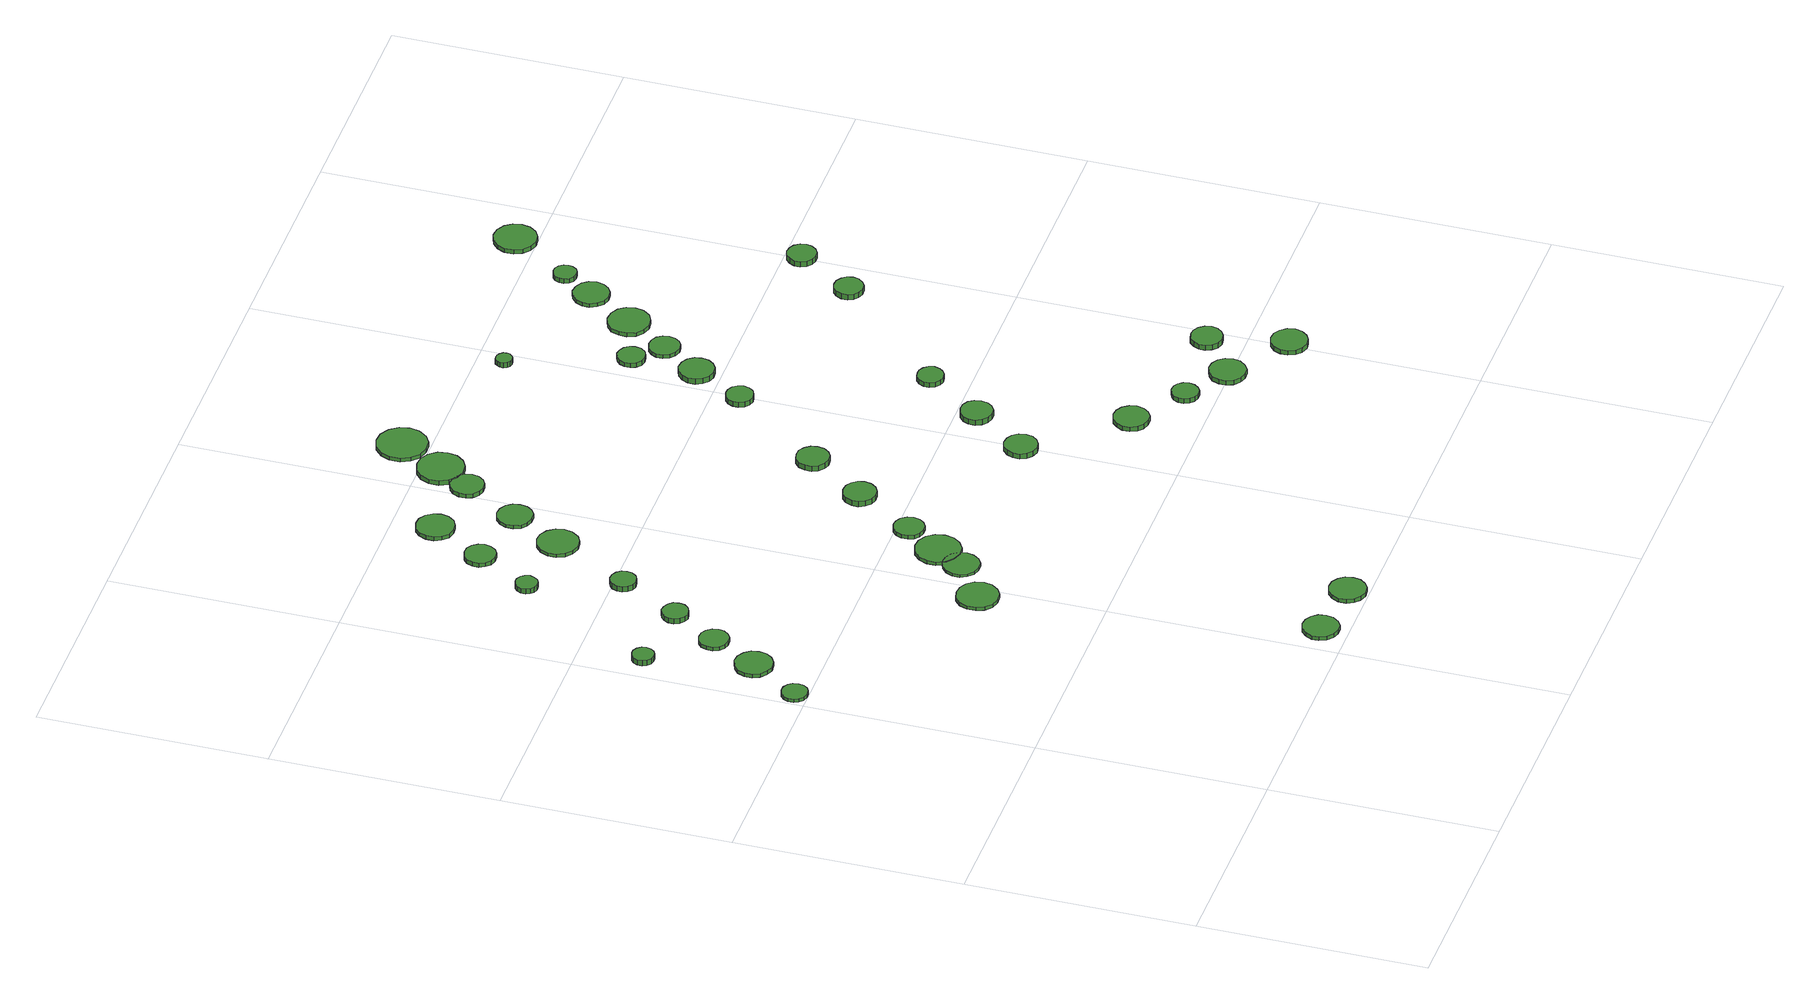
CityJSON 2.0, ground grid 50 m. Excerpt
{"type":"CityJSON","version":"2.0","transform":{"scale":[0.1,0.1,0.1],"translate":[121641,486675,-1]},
"CityObjects":{
"tree1":{"type":"SolitaryVegetationObject","attributes":{"function":"something"},"geometry":[{"type":"MultiSurface","lod":"1","boundaries":[[[0,1,2,3,4,5,6,7,8,9,10,11,12,13,14]],[[15,16,17,18,19,20,21,22,23,24,25,26,27,28,29]],[[0,29,28,1]],[[1,28,27,2]],[[2,27,26,3]],[[3,26,25,4]],[[4,25,24,5]],[[5,24,23,6]],[[6,23,22,7]],[[7,22,21,8]],[[8,21,20,9]],[[9,20,19,10]],[[10,19,18,11]],[[11,18,17,12]],[[12,17,16,13]],[[13,16,15,14]],[[14,15,29,0]]]}]},
"tree2":{"type":"SolitaryVegetationObject","attributes":{"function":"something"},"geometry":[{"type":"MultiSurface","lod":"1","boundaries":[[[30,31,32,33,34,35,36,37,38,39,40,41,42,43,44]],[[45,46,47,48,49,50,51,52,53,54,55,56,57,58,59]],[[30,59,58,31]],[[31,58,57,32]],[[32,57,56,33]],[[33,56,55,34]],[[34,55,54,35]],[[35,54,53,36]],[[36,53,52,37]],[[37,52,51,38]],[[38,51,50,39]],[[39,50,49,40]],[[40,49,48,41]],[[41,48,47,42]],[[42,47,46,43]],[[43,46,45,44]],[[44,45,59,30]]]}]},
"tree3":{"type":"SolitaryVegetationObject","attributes":{"function":"something"},"geometry":[{"type":"MultiSurface","lod":"1","boundaries":[[[60,61,62,63,64,65,66,67,68,69,70,71,72,73,74]],[[75,76,77,78,79,80,81,82,83,84,85,86,87,88,89]],[[60,89,88,61]],[[61,88,87,62]],[[62,87,86,63]],[[63,86,85,64]],[[64,85,84,65]],[[65,84,83,66]],[[66,83,82,67]],[[67,82,81,68]],[[68,81,80,69]],[[69,80,79,70]],[[70,79,78,71]],[[71,78,77,72]],[[72,77,76,73]],[[73,76,75,74]],[[74,75,89,60]]]}]},
"tree4":{"type":"SolitaryVegetationObject","attributes":{"function":"something"},"geometry":[{"type":"MultiSurface","lod":"1","boundaries":[[[90,91,92,93,94,95,96,97,98,99,100,101,102,103,104]],[[105,106,107,108,109,110,111,112,113,114,115,116,117,118,119]],[[90,119,118,91]],[[91,118,117,92]],[[92,117,116,93]],[[93,116,115,94]],[[94,115,114,95]],[[95,114,113,96]],[[96,113,112,97]],[[97,112,111,98]],[[98,111,110,99]],[[99,110,109,100]],[[100,109,108,101]],[[101,108,107,102]],[[102,107,106,103]],[[103,106,105,104]],[[104,105,119,90]]]}]},
"tree5":{"type":"SolitaryVegetationObject","attributes":{"function":"something"},"geometry":[{"type":"MultiSurface","lod":"1","boundaries":[[[120,121,122,123,124,125,126,127,128,129,130,131,132,133,134]],[[135,136,137,138,139,140,141,142,143,144,145,146,147,148,149]],[[120,149,148,121]],[[121,148,147,122]],[[122,147,146,123]],[[123,146,145,124]],[[124,145,144,125]],[[125,144,143,126]],[[126,143,142,127]],[[127,142,141,128]],[[128,141,140,129]],[[129,140,139,130]],[[130,139,138,131]],[[131,138,137,132]],[[132,137,136,133]],[[133,136,135,134]],[[134,135,149,120]]]}]},
"tree6":{"type":"SolitaryVegetationObject","attributes":{"function":"something"},"geometry":[{"type":"MultiSurface","lod":"1","boundaries":[[[150,151,152,153,154,155,156,157,158,159,160,161,162,163,164]],[[165,166,167,168,169,170,171,172,173,174,175,176,177,178,179]],[[150,179,178,151]],[[151,178,177,152]],[[152,177,176,153]],[[153,176,175,154]],[[154,175,174,155]],[[155,174,173,156]],[[156,173,172,157]],[[157,172,171,158]],[[158,171,170,159]],[[159,170,169,160]],[[160,169,168,161]],[[161,168,167,162]],[[162,167,166,163]],[[163,166,165,164]],[[164,165,179,150]]]}]},
"tree7":{"type":"SolitaryVegetationObject","attributes":{"function":"something"},"geometry":[{"type":"MultiSurface","lod":"1","boundaries":[[[180,181,182,183,184,185,186,187,188,189,190,191,192,193,194]],[[195,196,197,198,199,200,201,202,203,204,205,206,207,208,209]],[[180,209,208,181]],[[181,208,207,182]],[[182,207,206,183]],[[183,206,205,184]],[[184,205,204,185]],[[185,204,203,186]],[[186,203,202,187]],[[187,202,201,188]],[[188,201,200,189]],[[189,200,199,190]],[[190,199,198,191]],[[191,198,197,192]],[[192,197,196,193]],[[193,196,195,194]],[[194,195,209,180]]]}]},
"tree8":{"type":"SolitaryVegetationObject","attributes":{"function":"something"},"geometry":[{"type":"MultiSurface","lod":"1","boundaries":[[[210,211,212,213,214,215,216,217,218,219,220,221,222,223,224]],[[225,226,227,228,229,230,231,232,233,234,235,236,237,238,239]],[[210,239,238,211]],[[211,238,237,212]],[[212,237,236,213]],[[213,236,235,214]],[[214,235,234,215]],[[215,234,233,216]],[[216,233,232,217]],[[217,232,231,218]],[[218,231,230,219]],[[219,230,229,220]],[[220,229,228,221]],[[221,228,227,222]],[[222,227,226,223]],[[223,226,225,224]],[[224,225,239,210]]]}]},
"tree9":{"type":"SolitaryVegetationObject","attributes":{"function":"something"},"geometry":[{"type":"MultiSurface","lod":"1","boundaries":[[[240,241,242,243,244,245,246,247,248,249,250,251,252,253,254]],[[255,256,257,258,259,260,261,262,263,264,265,266,267,268,269]],[[240,269,268,241]],[[241,268,267,242]],[[242,267,266,243]],[[243,266,265,244]],[[244,265,264,245]],[[245,264,263,246]],[[246,263,262,247]],[[247,262,261,248]],[[248,261,260,249]],[[249,260,259,250]],[[250,259,258,251]],[[251,258,257,252]],[[252,257,256,253]],[[253,256,255,254]],[[254,255,269,240]]]}]},
"tree10":{"type":"SolitaryVegetationObject","attributes":{"function":"something"},"geometry":[{"type":"MultiSurface","lod":"1","boundaries":[[[270,271,272,273,274,275,276,277,278,279,280,281,282,283,284]],[[285,286,287,288,289,290,291,292,293,294,295,296,297,298,299]],[[270,299,298,271]],[[271,298,297,272]],[[272,297,296,273]],[[273,296,295,274]],[[274,295,294,275]],[[275,294,293,276]],[[276,293,292,277]],[[277,292,291,278]],[[278,291,290,279]],[[279,290,289,280]],[[280,289,288,281]],[[281,288,287,282]],[[282,287,286,283]],[[283,286,285,284]],[[284,285,299,270]]]}]},
"tree11":{"type":"SolitaryVegetationObject","attributes":{"function":"something"},"geometry":[{"type":"MultiSurface","lod":"1","boundaries":[[[300,301,302,303,304,305,306,307,308,309,310,311,312,313,314]],[[315,316,317,318,319,320,321,322,323,324,325,326,327,328,329]],[[300,329,328,301]],[[301,328,327,302]],[[302,327,326,303]],[[303,326,325,304]],[[304,325,324,305]],[[305,324,323,306]],[[306,323,322,307]],[[307,322,321,308]],[[308,321,320,309]],[[309,320,319,310]],[[310,319,318,311]],[[311,318,317,312]],[[312,317,316,313]],[[313,316,315,314]],[[314,315,329,300]]]}]},
"tree12":{"type":"SolitaryVegetationObject","attributes":{"function":"something"},"geometry":[{"type":"MultiSurface","lod":"1","boundaries":[[[330,331,332,333,334,335,336,337,338,339,340,341,342,343,344]],[[345,346,347,348,349,350,351,352,353,354,355,356,357,358,359]],[[330,359,358,331]],[[331,358,357,332]],[[332,357,356,333]],[[333,356,355,334]],[[334,355,354,335]],[[335,354,353,336]],[[336,353,352,337]],[[337,352,351,338]],[[338,351,350,339]],[[339,350,349,340]],[[340,349,348,341]],[[341,348,347,342]],[[342,347,346,343]],[[343,346,345,344]],[[344,345,359,330]]]}]},
"tree13":{"type":"SolitaryVegetationObject","attributes":{"function":"something"},"geometry":[{"type":"MultiSurface","lod":"1","boundaries":[[[360,361,362,363,364,365,366,367,368,369,370,371,372,373,374]],[[375,376,377,378,379,380,381,382,383,384,385,386,387,388,389]],[[360,389,388,361]],[[361,388,387,362]],[[362,387,386,363]],[[363,386,385,364]],[[364,385,384,365]],[[365,384,383,366]],[[366,383,382,367]],[[367,382,381,368]],[[368,381,380,369]],[[369,380,379,370]],[[370,379,378,371]],[[371,378,377,372]],[[372,377,376,373]],[[373,376,375,374]],[[374,375,389,360]]]}]},
"tree14":{"type":"SolitaryVegetationObject","attributes":{"function":"something"},"geometry":[{"type":"MultiSurface","lod":"1","boundaries":[[[390,391,392,393,394,395,396,397,398,399,400,401,402,403,404]],[[405,406,407,408,409,410,411,412,413,414,415,416,417,418,419]],[[390,419,418,391]],[[391,418,417,392]],[[392,417,416,393]],[[393,416,415,394]],[[394,415,414,395]],[[395,414,413,396]],[[396,413,412,397]],[[397,412,411,398]],[[398,411,410,399]],[[399,410,409,400]],[[400,409,408,401]],[[401,408,407,402]],[[402,407,406,403]],[[403,406,405,404]],[[404,405,419,390]]]}]},
"tree15":{"type":"SolitaryVegetationObject","attributes":{"function":"something"},"geometry":[{"type":"MultiSurface","lod":"1","boundaries":[[[420,421,422,423,424,425,426,427,428,429,430,431,432,433,434]],[[435,436,437,438,439,440,441,442,443,444,445,446,447,448,449]],[[420,449,448,421]],[[421,448,447,422]],[[422,447,446,423]],[[423,446,445,424]],[[424,445,444,425]],[[425,444,443,426]],[[426,443,442,427]],[[427,442,441,428]],[[428,441,440,429]],[[429,440,439,430]],[[430,439,438,431]],[[431,438,437,432]],[[432,437,436,433]],[[433,436,435,434]],[[434,435,449,420]]]}]},
"tree16":{"type":"SolitaryVegetationObject","attributes":{"function":"something"},"geometry":[{"type":"MultiSurface","lod":"1","boundaries":[[[450,451,452,453,454,455,456,457,458,459,460,461,462,463,464]],[[465,466,467,468,469,470,471,472,473,474,475,476,477,478,479]],[[450,479,478,451]],[[451,478,477,452]],[[452,477,476,453]],[[453,476,475,454]],[[454,475,474,455]],[[455,474,473,456]],[[456,473,472,457]],[[457,472,471,458]],[[458,471,470,459]],[[459,470,469,460]],[[460,469,468,461]],[[461,468,467,462]],[[462,467,466,463]],[[463,466,465,464]],[[464,465,479,450]]]}]},
"tree17":{"type":"SolitaryVegetationObject","attributes":{"function":"something"},"geometry":[{"type":"MultiSurface","lod":"1","boundaries":[[[480,481,482,483,484,485,486,487,488,489,490,491,492,493,494]],[[495,496,497,498,499,500,501,502,503,504,505,506,507,508,509]],[[480,509,508,481]],[[481,508,507,482]],[[482,507,506,483]],[[483,506,505,484]],[[484,505,504,485]],[[485,504,503,486]],[[486,503,502,487]],[[487,502,501,488]],[[488,501,500,489]],[[489,500,499,490]],[[490,499,498,491]],[[491,498,497,492]],[[492,497,496,493]],[[493,496,495,494]],[[494,495,509,480]]]}]},
"tree18":{"type":"SolitaryVegetationObject","attributes":{"function":"something"},"geometry":[{"type":"MultiSurface","lod":"1","boundaries":[[[510,511,512,513,514,515,516,517,518,519,520,521,522,523,524]],[[525,526,527,528,529,530,531,532,533,534,535,536,537,538,539]],[[510,539,538,511]],[[511,538,537,512]],[[512,537,536,513]],[[513,536,535,514]],[[514,535,534,515]],[[515,534,533,516]],[[516,533,532,517]],[[517,532,531,518]],[[518,531,530,519]],[[519,530,529,520]],[[520,529,528,521]],[[521,528,527,522]],[[522,527,526,523]],[[523,526,525,524]],[[524,525,539,510]]]}]},
"tree19":{"type":"SolitaryVegetationObject","attributes":{"function":"something"},"geometry":[{"type":"MultiSurface","lod":"1","boundaries":[[[540,541,542,543,544,545,546,547,548,549,550,551,552,553,554]],[[555,556,557,558,559,560,561,562,563,564,565,566,567,568,569]],[[540,569,568,541]],[[541,568,567,542]],[[542,567,566,543]],[[543,566,565,544]],[[544,565,564,545]],[[545,564,563,546]],[[546,563,562,547]],[[547,562,561,548]],[[548,561,560,549]],[[549,560,559,550]],[[550,559,558,551]],[[551,558,557,552]],[[552,557,556,553]],[[553,556,555,554]],[[554,555,569,540]]]}]},
"tree20":{"type":"SolitaryVegetationObject","attributes":{"function":"something"},"geometry":[{"type":"MultiSurface","lod":"1","boundaries":[[[570,571,572,573,574,575,576,577,578,579,580,581,582,583,584]],[[585,586,587,588,589,590,591,592,593,594,595,596,597,598,599]],[[570,599,598,571]],[[571,598,597,572]],[[572,597,596,573]],[[573,596,595,574]],[[574,595,594,575]],[[575,594,593,576]],[[576,593,592,577]],[[577,592,591,578]],[[578,591,590,579]],[[579,590,589,580]],[[580,589,588,581]],[[581,588,587,582]],[[582,587,586,583]],[[583,586,585,584]],[[584,585,599,570]]]}]},
"tree21":{"type":"SolitaryVegetationObject","attributes":{"function":"something"},"geometry":[{"type":"MultiSurface","lod":"1","boundaries":[[[600,601,602,603,604,605,606,607,608,609,610,611,612,613,614]],[[615,616,617,618,619,620,621,622,623,624,625,626,627,628,629]],[[600,629,628,601]],[[601,628,627,602]],[[602,627,626,603]],[[603,626,625,604]],[[604,625,624,605]],[[605,624,623,606]],[[606,623,622,607]],[[607,622,621,608]],[[608,621,620,609]],[[609,620,619,610]],[[610,619,618,611]],[[611,618,617,612]],[[612,617,616,613]],[[613,616,615,614]],[[614,615,629,600]]]}]},
"tree22":{"type":"SolitaryVegetationObject","attributes":{"function":"something"},"geometry":[{"type":"MultiSurface","lod":"1","boundaries":[[[630,631,632,633,634,635,636,637,638,639,640,641,642,643,644]],[[645,646,647,648,649,650,651,652,653,654,655,656,657,658,659]],[[630,659,658,631]],[[631,658,657,632]],[[632,657,656,633]],[[633,656,655,634]],[[634,655,654,635]],[[635,654,653,636]],[[636,653,652,637]],[[637,652,651,638]],[[638,651,650,639]],[[639,650,649,640]],[[640,649,648,641]],[[641,648,647,642]],[[642,647,646,643]],[[643,646,645,644]],[[644,645,659,630]]]}]},
"tree23":{"type":"SolitaryVegetationObject","attributes":{"function":"something"},"geometry":[{"type":"MultiSurface","lod":"1","boundaries":[[[660,661,662,663,664,665,666,667,668,669,670,671,672,673,674]],[[675,676,677,678,679,680,681,682,683,684,685,686,687,688,689]],[[660,689,688,661]],[[661,688,687,662]],[[662,687,686,663]],[[663,686,685,664]],[[664,685,684,665]],[[665,684,683,666]],[[666,683,682,667]],[[667,682,681,668]],[[668,681,680,669]],[[669,680,679,670]],[[670,679,678,671]],[[671,678,677,672]],[[672,677,676,673]],[[673,676,675,674]],[[674,675,689,660]]]}]},
"tree24":{"type":"SolitaryVegetationObject","attributes":{"function":"something"},"geometry":[{"type":"MultiSurface","lod":"1","boundaries":[[[690,691,692,693,694,695,696,697,698,699,700,701,702,703,704]],[[705,706,707,708,709,710,711,712,713,714,715,716,717,718,719]],[[690,719,718,691]],[[691,718,717,692]],[[692,717,716,693]],[[693,716,715,694]],[[694,715,714,695]],[[695,714,713,696]],[[696,713,712,697]],[[697,712,711,698]],[[698,711,710,699]],[[699,710,709,700]],[[700,709,708,701]],[[701,708,707,702]],[[702,707,706,703]],[[703,706,705,704]],[[704,705,719,690]]]}]},
"tree25":{"type":"SolitaryVegetationObject","attributes":{"function":"something"},"geometry":[{"type":"MultiSurface","lod":"1","boundaries":[[[720,721,722,723,724,725,726,727,728,729,730,731,732,733,734]],[[735,736,737,738,739,740,741,742,743,744,745,746,747,748,749]],[[720,749,748,721]],[[721,748,747,722]],[[722,747,746,723]],[[723,746,745,724]],[[724,745,744,725]],[[725,744,743,726]],[[726,743,742,727]],[[727,742,741,728]],[[728,741,740,729]],[[729,740,739,730]],[[730,739,738,731]],[[731,738,737,732]],[[732,737,736,733]],[[733,736,735,734]],[[734,735,749,720]]]}]},
"tree26":{"type":"SolitaryVegetationObject","attributes":{"function":"something"},"geometry":[{"type":"MultiSurface","lod":"1","boundaries":[[[750,751,752,753,754,755,756,757,758,759,760,761,762,763,764]],[[765,766,767,768,769,770,771,772,773,774,775,776,777,778,779]],[[750,779,778,751]],[[751,778,777,752]],[[752,777,776,753]],[[753,776,775,754]],[[754,775,774,755]],[[755,774,773,756]],[[756,773,772,757]],[[757,772,771,758]],[[758,771,770,759]],[[759,770,769,760]],[[760,769,768,761]],[[761,768,767,762]],[[762,767,766,763]],[[763,766,765,764]],[[764,765,779,750]]]}]},
"tree27":{"type":"SolitaryVegetationObject","attributes":{"function":"something"},"geometry":[{"type":"MultiSurface","lod":"1","boundaries":[[[780,781,782,783,784,785,786,787,788,789,790,791,792,793,794]],[[795,796,797,798,799,800,801,802,803,804,805,806,807,808,809]],[[780,809,808,781]],[[781,808,807,782]],[[782,807,806,783]],[[783,806,805,784]],[[784,805,804,785]],[[785,804,803,786]],[[786,803,802,787]],[[787,802,801,788]],[[788,801,800,789]],[[789,800,799,790]],[[790,799,798,791]],[[791,798,797,792]],[[792,797,796,793]],[[793,796,795,794]],[[794,795,809,780]]]}]},
"tree28":{"type":"SolitaryVegetationObject","attributes":{"function":"something"},"geometry":[{"type":"MultiSurface","lod":"1","boundaries":[[[810,811,812,813,814,815,816,817,818,819,820,821,822,823,824]],[[825,826,827,828,829,830,831,832,833,834,835,836,837,838,839]],[[810,839,838,811]],[[811,838,837,812]],[[812,837,836,813]],[[813,836,835,814]],[[814,835,834,815]],[[815,834,833,816]],[[816,833,832,817]],[[817,832,831,818]],[[818,831,830,819]],[[819,830,829,820]],[[820,829,828,821]],[[821,828,827,822]],[[822,827,826,823]],[[823,826,825,824]],[[824,825,839,810]]]}]},
"tree29":{"type":"SolitaryVegetationObject","attributes":{"function":"something"},"geometry":[{"type":"MultiSurface","lod":"1","boundaries":[[[840,841,842,843,844,845,846,847,848,849,850,851,852,853,854]],[[855,856,857,858,859,860,861,862,863,864,865,866,867,868,869]],[[840,869,868,841]],[[841,868,867,842]],[[842,867,866,843]],[[843,866,865,844]],[[844,865,864,845]],[[845,864,863,846]],[[846,863,862,847]],[[847,862,861,848]],[[848,861,860,849]],[[849,860,859,850]],[[850,859,858,851]],[[851,858,857,852]],[[852,857,856,853]],[[853,856,855,854]],[[854,855,869,840]]]}]},
"tree30":{"type":"SolitaryVegetationObject","attributes":{"function":"something"},"geometry":[{"type":"MultiSurface","lod":"1","boundaries":[[[870,871,872,873,874,875,876,877,878,879,880,881,882,883,884]],[[885,886,887,888,889,890,891,892,893,894,895,896,897,898,899]],[[870,899,898,871]],[[871,898,897,872]],[[872,897,896,873]],[[873,896,895,874]],[[874,895,894,875]],[[875,894,893,876]],[[876,893,892,877]],[[877,892,891,878]],[[878,891,890,879]],[[879,890,889,880]],[[880,889,888,881]],[[881,888,887,882]],[[882,887,886,883]],[[883,886,885,884]],[[884,885,899,870]]]}]},
"tree31":{"type":"SolitaryVegetationObject","attributes":{"function":"something"},"geometry":[{"type":"MultiSurface","lod":"1","boundaries":[[[900,901,902,903,904,905,906,907,908,909,910,911,912,913,914]],[[915,916,917,918,919,920,921,922,923,924,925,926,927,928,929]],[[900,929,928,901]],[[901,928,927,902]],[[902,927,926,903]],[[903,926,925,904]],[[904,925,924,905]],[[905,924,923,906]],[[906,923,922,907]],[[907,922,921,908]],[[908,921,920,909]],[[909,920,919,910]],[[910,919,918,911]],[[911,918,917,912]],[[912,917,916,913]],[[913,916,915,914]],[[914,915,929,900]]]}]},
"tree32":{"type":"SolitaryVegetationObject","attributes":{"function":"something"},"geometry":[{"type":"MultiSurface","lod":"1","boundaries":[[[930,931,932,933,934,935,936,937,938,939,940,941,942,943,944]],[[945,946,947,948,949,950,951,952,953,954,955,956,957,958,959]],[[930,959,958,931]],[[931,958,957,932]],[[932,957,956,933]],[[933,956,955,934]],[[934,955,954,935]],[[935,954,953,936]],[[936,953,952,937]],[[937,952,951,938]],[[938,951,950,939]],[[939,950,949,940]],[[940,949,948,941]],[[941,948,947,942]],[[942,947,946,943]],[[943,946,945,944]],[[944,945,959,930]]]}]},
"tree33":{"type":"SolitaryVegetationObject","attributes":{"function":"something"},"geometry":[{"type":"MultiSurface","lod":"1","boundaries":[[[960,961,962,963,964,965,966,967,968,969,970,971,972,973,974]],[[975,976,977,978,979,980,981,982,983,984,985,986,987,988,989]],[[960,989,988,961]],[[961,988,987,962]],[[962,987,986,963]],[[963,986,985,964]],[[964,985,984,965]],[[965,984,983,966]],[[966,983,982,967]],[[967,982,981,968]],[[968,981,980,969]],[[969,980,979,970]],[[970,979,978,971]],[[971,978,977,972]],[[972,977,976,973]],[[973,976,975,974]],[[974,975,989,960]]]}]},
"tree34":{"type":"SolitaryVegetationObject","attributes":{"function":"something"},"geometry":[{"type":"MultiSurface","lod":"1","boundaries":[[[990,991,992,993,994,995,996,997,998,999,1000,1001,1002,1003,1004]],[[1005,1006,1007,1008,1009,1010,1011,1012,1013,1014,1015,1016,1017,1018,1019]],[[990,1019,1018,991]],[[991,1018,1017,992]],[[992,1017,1016,993]],[[993,1016,1015,994]],[[994,1015,1014,995]],[[995,1014,1013,996]],[[996,1013,1012,997]],[[997,1012,1011,998]],[[998,1011,1010,999]],[[999,1010,1009,1000]],[[1000,1009,1008,1001]],[[1001,1008,1007,1002]],[[1002,1007,1006,1003]],[[1003,1006,1005,1004]],[[1004,1005,1019,990]]]}]},
"tree35":{"type":"SolitaryVegetationObject","attributes":{"function":"something"},"geometry":[{"type":"MultiSurface","lod":"1","boundaries":[[[1020,1021,1022,1023,1024,1025,1026,1027,1028,1029,1030,1031,1032,1033,1034]],[[1035,1036,1037,1038,1039,1040,1041,1042,1043,1044,1045,1046,1047,1048,1049]],[[1020,1049,1048,1021]],[[1021,1048,1047,1022]],[[1022,1047,1046,1023]],[[1023,1046,1045,1024]],[[1024,1045,1044,1025]],[[1025,1044,1043,1026]],[[1026,1043,1042,1027]],[[1027,1042,1041,1028]],[[1028,1041,1040,1029]],[[1029,1040,1039,1030]],[[1030,1039,1038,1031]],[[1031,1038,1037,1032]],[[1032,1037,1036,1033]],[[1033,1036,1035,1034]],[[1034,1035,1049,1020]]]}]},
"tree36":{"type":"SolitaryVegetationObject","attributes":{"function":"something"},"geometry":[{"type":"MultiSurface","lod":"1","boundaries":[[[1050,1051,1052,1053,1054,1055,1056,1057,1058,1059,1060,1061,1062,1063,1064]],[[1065,1066,1067,1068,1069,1070,1071,1072,1073,1074,1075,1076,1077,1078,1079]],[[1050,1079,1078,1051]],[[1051,1078,1077,1052]],[[1052,1077,1076,1053]],[[1053,1076,1075,1054]],[[1054,1075,1074,1055]],[[1055,1074,1073,1056]],[[1056,1073,1072,1057]],[[1057,1072,1071,1058]],[[1058,1071,1070,1059]],[[1059,1070,1069,1060]],[[1060,1069,1068,1061]],[[1061,1068,1067,1062]],[[1062,1067,1066,1063]],[[1063,1066,1065,1064]],[[1064,1065,1079,1050]]]}]},
"tree37":{"type":"SolitaryVegetationObject","attributes":{"function":"something"},"geometry":[{"type":"MultiSurface","lod":"1","boundaries":[[[1080,1081,1082,1083,1084,1085,1086,1087,1088,1089,1090,1091,1092,1093,1094]],[[1095,1096,1097,1098,1099,1100,1101,1102,1103,1104,1105,1106,1107,1108,1109]],[[1080,1109,1108,1081]],[[1081,1108,1107,1082]],[[1082,1107,1106,1083]],[[1083,1106,1105,1084]],[[1084,1105,1104,1085]],[[1085,1104,1103,1086]],[[1086,1103,1102,1087]],[[1087,1102,1101,1088]],[[1088,1101,1100,1089]],[[1089,1100,1099,1090]],[[1090,1099,1098,1091]],[[1091,1098,1097,1092]],[[1092,1097,1096,1093]],[[1093,1096,1095,1094]],[[1094,1095,1109,1080]]]}]},
"tree38":{"type":"SolitaryVegetationObject","attributes":{"function":"something"},"geometry":[{"type":"MultiSurface","lod":"1","boundaries":[[[1110,1111,1112,1113,1114,1115,1116,1117,1118,1119,1120,1121,1122,1123,1124]],[[1125,1126,1127,1128,1129,1130,1131,1132,1133,1134,1135,1136,1137,1138,1139]],[[1110,1139,1138,1111]],[[1111,1138,1137,1112]],[[1112,1137,1136,1113]],[[1113,1136,1135,1114]],[[1114,1135,1134,1115]],[[1115,1134,1133,1116]],[[1116,1133,1132,1117]],[[1117,1132,1131,1118]],[[1118,1131,1130,1119]],[[1119,1130,1129,1120]],[[1120,1129,1128,1121]],[[1121,1128,1127,1122]],[[1122,1127,1126,1123]],[[1123,1126,1125,1124]],[[1124,1125,1139,1110]]]}]},
"tree39":{"type":"SolitaryVegetationObject","attributes":{"function":"something"},"geometry":[{"type":"MultiSurface","lod":"1","boundaries":[[[1140,1141,1142,1143,1144,1145,1146,1147,1148,1149,1150,1151,1152,1153,1154]],[[1155,1156,1157,1158,1159,1160,1161,1162,1163,1164,1165,1166,1167,1168,1169]],[[1140,1169,1168,1141]],[[1141,1168,1167,1142]],[[1142,1167,1166,1143]],[[1143,1166,1165,1144]],[[1144,1165,1164,1145]],[[1145,1164,1163,1146]],[[1146,1163,1162,1147]],[[1147,1162,1161,1148]],[[1148,1161,1160,1149]],[[1149,1160,1159,1150]],[[1150,1159,1158,1151]],[[1151,1158,1157,1152]],[[1152,1157,1156,1153]],[[1153,1156,1155,1154]],[[1154,1155,1169,1140]]]}]},
"tree40":{"type":"SolitaryVegetationObject","attributes":{"function":"something"},"geometry":[{"type":"MultiSurface","lod":"1","boundaries":[[[1170,1171,1172,1173,1174,1175,1176,1177,1178,1179,1180,1181,1182,1183,1184]],[[1185,1186,1187,1188,1189,1190,1191,1192,1193,1194,1195,1196,1197,1198,1199]],[[1170,1199,1198,1171]],[[1171,1198,1197,1172]],[[1172,1197,1196,1173]],[[1173,1196,1195,1174]],[[1174,1195,1194,1175]],[[1175,1194,1193,1176]],[[1176,1193,1192,1177]],[[1177,1192,1191,1178]],[[1178,1191,1190,1179]],[[1179,1190,1189,1180]],[[1180,1189,1188,1181]],[[1181,1188,1187,1182]],[[1182,1187,1186,1183]],[[1183,1186,1185,1184]],[[1184,1185,1199,1170]]]}]},
"tree41":{"type":"SolitaryVegetationObject","attributes":{"function":"something"},"geometry":[{"type":"MultiSurface","lod":"1","boundaries":[[[1200,1201,1202,1203,1204,1205,1206,1207,1208,1209,1210,1211,1212,1213,1214]],[[1215,1216,1217,1218,1219,1220,1221,1222,1223,1224,1225,1226,1227,1228,1229]],[[1200,1229,1228,1201]],[[1201,1228,1227,1202]],[[1202,1227,1226,1203]],[[1203,1226,1225,1204]],[[1204,1225,1224,1205]],[[1205,1224,1223,1206]],[[1206,1223,1222,1207]],[[1207,1222,1221,1208]],[[1208,1221,1220,1209]],[[1209,1220,1219,1210]],[[1210,1219,1218,1211]],[[1211,1218,1217,1212]],[[1212,1217,1216,1213]],[[1213,1216,1215,1214]],[[1214,1215,1229,1200]]]}]}
},
"vertices":[
[62,1029,15],[60,1041,15],[53,1050,15],[43,1056,15],[31,1057,15],[20,1054,15],[11,1046,15],[6,1035,15],[6,1023,15],[11,1013,15],[20,1005,15],[31,1001,15],[43,1003,15],[53,1008,15],[60,1018,15],[60,1018,7],[53,1008,7],[43,1003,7],[31,1001,7],[20,1005,7],[11,1013,7],[6,1023,7],[6,1035,7],[11,1046,7],[20,1054,7],[31,1057,7],[43,1056,7],[53,1050,7],[60,1041,7],[62,1029,7],
[145,1139,16],[142,1156,16],[132,1169,16],[117,1178,16],[100,1180,16],[84,1174,16],[71,1163,16],[64,1147,16],[64,1130,16],[71,1115,16],[84,1104,16],[100,1098,16],[117,1100,16],[132,1109,16],[142,1122,16],[142,1122,7],[132,1109,7],[117,1100,7],[100,1098,7],[84,1104,7],[71,1115,7],[64,1130,7],[64,1147,7],[71,1163,7],[84,1174,7],[100,1180,7],[117,1178,7],[132,1169,7],[142,1156,7],[145,1139,7],
[84,1364,21],[82,1374,21],[76,1382,21],[67,1387,21],[58,1388,21],[48,1385,21],[41,1378,21],[37,1369,21],[37,1359,21],[41,1350,21],[48,1343,21],[58,1340,21],[67,1341,21],[76,1346,21],[82,1354,21],[82,1354,8],[76,1346,8],[67,1341,8],[58,1340,8],[48,1343,8],[41,1350,8],[37,1359,8],[37,1369,8],[41,1378,8],[48,1385,8],[58,1388,8],[67,1387,8],[76,1382,8],[82,1374,8],[84,1364,8],
[194,1242,17],[191,1255,17],[183,1266,17],[171,1273,17],[158,1274,17],[145,1270,17],[135,1261,17],[130,1249,17],[130,1235,17],[135,1223,17],[145,1214,17],[158,1210,17],[171,1211,17],[183,1218,17],[191,1229,17],[191,1229,8],[183,1218,8],[171,1211,8],[158,1210,8],[145,1214,8],[135,1223,8],[130,1235,8],[130,1249,8],[135,1261,8],[145,1270,8],[158,1274,8],[171,1273,8],[183,1266,8],[191,1255,8],[194,1242,8],
[608,59,17],[605,75,17],[595,88,17],[581,96,17],[565,98,17],[549,93,17],[537,82,17],[530,67,17],[530,51,17],[537,36,17],[549,25,17],[565,20,17],[581,21,17],[595,29,17],[605,43,17],[605,43,8],[595,29,8],[581,21,8],[565,20,8],[549,25,8],[537,36,8],[530,51,8],[530,67,8],[537,82,8],[549,93,8],[565,98,8],[581,96,8],[595,88,8],[605,75,8],[608,59,8],
[250,1344,23],[248,1356,23],[241,1365,23],[230,1371,23],[218,1373,23],[207,1369,23],[198,1361,23],[193,1350,23],[193,1338,23],[198,1327,23],[207,1319,23],[218,1315,23],[230,1317,23],[241,1323,23],[248,1332,23],[248,1332,11],[241,1323,11],[230,1317,11],[218,1315,11],[207,1319,11],[198,1327,11],[193,1338,11],[193,1350,11],[198,1361,11],[207,1369,11],[218,1373,11],[230,1371,11],[241,1365,11],[248,1356,11],[250,1344,11],
[512,767,17],[508,786,17],[496,801,17],[480,810,17],[461,812,17],[443,807,17],[429,794,17],[422,777,17],[422,758,17],[429,740,17],[443,728,17],[461,722,17],[480,724,17],[496,733,17],[508,749,17],[508,749,9],[496,733,9],[480,724,9],[461,722,9],[443,728,9],[429,740,9],[422,758,9],[422,777,9],[429,794,9],[443,807,9],[461,812,9],[480,810,9],[496,801,9],[508,786,9],[512,767,9],
[751,44,17],[748,61,17],[738,74,17],[724,83,17],[707,84,17],[691,79,17],[679,68,17],[672,53,17],[672,36,17],[679,21,17],[691,10,17],[707,4,17],[724,6,17],[738,15,17],[748,28,17],[748,28,8],[738,15,8],[724,6,8],[707,4,8],[691,10,8],[679,21,8],[672,36,8],[672,53,8],[679,68,8],[691,79,8],[707,84,8],[724,83,8],[738,74,8],[748,61,8],[751,44,8],
[257,1668,19],[254,1678,19],[249,1686,19],[240,1691,19],[230,1692,19],[220,1689,19],[213,1682,19],[209,1673,19],[209,1663,19],[213,1654,19],[220,1647,19],[230,1644,19],[240,1645,19],[249,1650,19],[254,1658,19],[254,1658,7],[249,1650,7],[240,1645,7],[230,1644,7],[220,1647,7],[213,1654,7],[209,1663,7],[209,1673,7],[213,1682,7],[220,1689,7],[230,1692,7],[240,1691,7],[249,1686,7],[254,1678,7],[257,1668,7],
[322,1478,25],[320,1490,25],[313,1499,25],[303,1505,25],[291,1506,25],[280,1502,25],[272,1495,25],[267,1484,25],[267,1472,25],[272,1462,25],[280,1454,25],[291,1450,25],[303,1452,25],[313,1457,25],[320,1467,25],[320,1467,12],[313,1457,12],[303,1452,12],[291,1450,12],[280,1454,12],[272,1462,12],[267,1472,12],[267,1484,12],[272,1495,12],[280,1502,12],[291,1506,12],[303,1505,12],[313,1499,12],[320,1490,12],[322,1478,12],
[603,832,15],[599,848,15],[590,862,15],[575,870,15],[559,872,15],[543,866,15],[531,855,15],[524,840,15],[524,824,15],[531,809,15],[543,798,15],[559,793,15],[575,794,15],[590,803,15],[599,816,15],[599,816,9],[590,803,9],[575,794,9],[559,793,9],[543,798,9],[531,809,9],[524,824,9],[524,840,9],[531,855,9],[543,866,9],[559,872,9],[575,870,9],[590,862,9],[599,848,9],[603,832,9],
[337,1790,17],[334,1803,17],[326,1815,17],[314,1822,17],[300,1823,17],[286,1819,17],[276,1810,17],[270,1797,17],[270,1783,17],[276,1770,17],[286,1760,17],[300,1756,17],[314,1757,17],[326,1764,17],[334,1776,17],[334,1776,7],[326,1764,7],[314,1757,7],[300,1756,7],[286,1760,7],[276,1770,7],[270,1783,7],[270,1797,7],[276,1810,7],[286,1819,7],[300,1823,7],[314,1822,7],[326,1815,7],[334,1803,7],[337,1790,7],
[648,893,16],[644,913,16],[632,930,16],[614,940,16],[594,942,16],[574,936,16],[559,922,16],[551,903,16],[551,883,16],[559,864,16],[574,851,16],[594,844,16],[614,846,16],[632,857,16],[644,873,16],[644,873,8],[632,857,8],[614,846,8],[594,844,8],[574,851,8],[559,864,8],[551,883,8],[551,903,8],[559,922,8],[574,936,8],[594,942,8],[614,940,8],[632,930,8],[644,913,8],[648,893,8],
[437,1649,16],[433,1667,16],[422,1682,16],[406,1692,16],[388,1694,16],[370,1688,16],[356,1675,16],[348,1658,16],[348,1639,16],[356,1622,16],[370,1610,16],[388,1604,16],[406,1606,16],[422,1615,16],[433,1631,16],[433,1631,8],[422,1615,8],[406,1606,8],[388,1604,8],[370,1610,8],[356,1622,8],[348,1639,8],[348,1658,8],[356,1675,8],[370,1688,8],[388,1694,8],[406,1692,8],[422,1682,8],[433,1667,8],[437,1649,8],
[414,1907,16],[410,1924,16],[400,1938,16],[385,1947,16],[368,1948,16],[351,1943,16],[339,1932,16],[332,1916,16],[332,1898,16],[339,1883,16],[351,1871,16],[368,1866,16],[385,1868,16],[400,1876,16],[410,1890,16],[410,1890,7],[400,1876,7],[385,1868,7],[368,1866,7],[351,1871,7],[339,1883,7],[332,1898,7],[332,1916,7],[339,1932,7],[351,1943,7],[368,1948,7],[385,1947,7],[400,1938,7],[410,1924,7],[414,1907,7],
[687,973,17],[684,986,17],[676,998,17],[664,1004,17],[651,1006,17],[637,1002,17],[627,992,17],[622,980,17],[622,966,17],[627,953,17],[637,944,17],[651,940,17],[664,941,17],[676,948,17],[684,959,17],[684,959,8],[676,948,8],[664,941,8],[651,940,8],[637,944,8],[627,953,8],[622,966,8],[622,980,8],[627,992,8],[637,1002,8],[651,1006,8],[664,1004,8],[676,998,8],[684,986,8],[687,973,8],
[495,1762,15],[492,1777,15],[483,1790,15],[469,1798,15],[453,1800,15],[438,1795,15],[426,1784,15],[420,1770,15],[420,1754,15],[426,1739,15],[438,1729,15],[453,1724,15],[469,1725,15],[483,1733,15],[492,1746,15],[492,1746,7],[483,1733,7],[469,1725,7],[453,1724,7],[438,1729,7],[426,1739,7],[420,1754,7],[420,1770,7],[426,1784,7],[438,1795,7],[453,1800,7],[469,1798,7],[483,1790,7],[492,1777,7],[495,1762,7],
[772,1104,21],[769,1118,21],[760,1130,21],[747,1138,21],[732,1139,21],[718,1135,21],[707,1125,21],[701,1111,21],[701,1096,21],[707,1083,21],[718,1073,21],[732,1068,21],[747,1070,21],[760,1077,21],[769,1089,21],[769,1089,8],[760,1077,8],[747,1070,8],[732,1068,8],[718,1073,8],[707,1083,8],[701,1096,8],[701,1111,8],[707,1125,8],[718,1135,8],[732,1139,8],[747,1138,8],[760,1130,8],[769,1118,8],[772,1104,8],
[566,1887,16],[563,1902,16],[554,1914,16],[541,1921,16],[526,1923,16],[512,1918,16],[501,1908,16],[495,1895,16],[495,1880,16],[501,1866,16],[512,1856,16],[526,1851,16],[541,1853,16],[554,1860,16],[563,1872,16],[563,1872,6],[554,1860,6],[541,1853,6],[526,1851,6],[512,1856,6],[501,1866,6],[495,1880,6],[495,1895,6],[501,1908,6],[512,1918,6],[526,1923,6],[541,1921,6],[554,1914,6],[563,1902,6],[566,1887,6],
[622,1957,17],[618,1978,17],[605,1995,17],[587,2005,17],[566,2007,17],[546,2001,17],[531,1987,17],[522,1967,17],[522,1946,17],[531,1927,17],[546,1913,17],[566,1907,17],[587,1909,17],[605,1919,17],[618,1936,17],[618,1936,6],[605,1919,6],[587,1909,6],[566,1907,6],[546,1913,6],[531,1927,6],[522,1946,6],[522,1967,6],[531,1987,6],[546,2001,6],[566,2007,6],[587,2005,6],[605,1995,6],[618,1978,6],[622,1957,6],
[852,1230,28],[849,1244,28],[840,1256,28],[828,1264,28],[813,1265,28],[799,1261,28],[788,1251,28],[782,1237,28],[782,1222,28],[788,1209,28],[799,1199,28],[813,1194,28],[828,1196,28],[840,1203,28],[849,1215,28],[849,1215,15],[840,1203,15],[828,1196,15],[813,1194,15],[799,1199,15],[788,1209,15],[782,1222,15],[782,1237,15],[788,1251,15],[799,1261,15],[813,1265,15],[828,1264,15],[840,1256,15],[849,1244,15],[852,1230,15],
[1031,836,19],[1028,851,19],[1019,863,19],[1006,870,19],[991,872,19],[977,867,19],[966,857,19],[960,843,19],[960,828,19],[966,815,19],[977,805,19],[991,800,19],[1006,802,19],[1019,809,19],[1028,821,19],[1028,821,7],[1019,809,7],[1006,802,7],[991,800,7],[977,805,7],[966,815,7],[960,828,7],[960,843,7],[966,857,7],[977,867,7],[991,872,7],[1006,870,7],[1019,863,7],[1028,851,7],[1031,836,7],
[685,2058,15],[680,2080,15],[667,2098,15],[647,2110,15],[624,2112,15],[603,2105,15],[586,2090,15],[577,2069,15],[577,2046,15],[586,2026,15],[603,2011,15],[624,2004,15],[647,2006,15],[667,2017,15],[680,2036,15],[680,2036,6],[667,2017,6],[647,2006,6],[624,2004,6],[603,2011,6],[586,2026,6],[577,2046,6],[577,2069,6],[586,2090,6],[603,2105,6],[624,2112,6],[647,2110,6],[667,2098,6],[680,2080,6],[685,2058,6],
[1193,647,19],[1189,662,19],[1180,675,19],[1166,683,19],[1151,685,19],[1135,680,19],[1124,669,19],[1117,655,19],[1117,639,19],[1124,624,19],[1135,614,19],[1151,609,19],[1166,610,19],[1180,618,19],[1189,631,19],[1189,631,8],[1180,618,8],[1166,610,8],[1151,609,8],[1135,614,8],[1124,624,8],[1117,639,8],[1117,655,8],[1124,669,8],[1135,680,8],[1151,685,8],[1166,683,8],[1180,675,8],[1189,662,8],[1193,647,8],
[1115,958,20],[1112,972,20],[1104,984,20],[1091,991,20],[1077,992,20],[1063,988,20],[1052,978,20],[1046,965,20],[1046,950,20],[1052,937,20],[1063,927,20],[1077,923,20],[1091,924,20],[1104,932,20],[1112,943,20],[1112,943,7],[1104,932,7],[1091,924,7],[1077,923,7],[1063,927,7],[1052,937,7],[1046,950,7],[1046,965,7],[1052,978,7],[1063,988,7],[1077,992,7],[1091,991,7],[1104,984,7],[1112,972,7],[1115,958,7],
[1008,1437,30],[1005,1449,30],[998,1459,30],[987,1465,30],[975,1466,30],[963,1463,30],[954,1454,30],[949,1443,30],[949,1431,30],[954,1419,30],[963,1411,30],[975,1407,30],[987,1409,30],[998,1415,30],[1005,1425,30],[1005,1425,18],[998,1415,18],[987,1409,18],[975,1407,18],[963,1411,18],[954,1419,18],[949,1431,18],[949,1443,18],[954,1454,18],[963,1463,18],[975,1466,18],[987,1465,18],[998,1459,18],[1005,1449,18],[1008,1437,18],
[1302,567,19],[1299,579,19],[1292,589,19],[1282,595,19],[1269,596,19],[1258,592,19],[1249,584,19],[1244,573,19],[1244,561,19],[1249,550,19],[1258,542,19],[1269,538,19],[1282,539,19],[1292,545,19],[1299,555,19],[1299,555,8],[1292,545,8],[1282,539,8],[1269,538,8],[1258,542,8],[1249,550,8],[1244,561,8],[1244,573,8],[1249,584,8],[1258,592,8],[1269,596,8],[1282,595,8],[1292,589,8],[1299,579,8],[1302,567,8],
[1197,1084,23],[1194,1096,23],[1187,1105,23],[1177,1111,23],[1165,1112,23],[1154,1109,23],[1145,1101,23],[1140,1090,23],[1140,1078,23],[1145,1067,23],[1154,1059,23],[1165,1056,23],[1177,1057,23],[1187,1063,23],[1194,1072,23],[1194,1072,11],[1187,1063,11],[1177,1057,11],[1165,1056,11],[1154,1059,11],[1145,1067,11],[1140,1078,11],[1140,1090,11],[1145,1101,11],[1154,1109,11],[1165,1112,11],[1177,1111,11],[1187,1105,11],[1194,1096,11],[1197,1084,11],
[1088,1552,21],[1085,1567,21],[1076,1580,21],[1062,1588,21],[1046,1590,21],[1031,1585,21],[1020,1574,21],[1013,1560,21],[1013,1544,21],[1020,1530,21],[1031,1519,21],[1046,1514,21],[1062,1516,21],[1076,1524,21],[1085,1537,21],[1085,1537,8],[1076,1524,8],[1062,1516,8],[1046,1514,8],[1031,1519,8],[1020,1530,8],[1013,1544,8],[1013,1560,8],[1020,1574,8],[1031,1585,8],[1046,1590,8],[1062,1588,8],[1076,1580,8],[1085,1567,8],[1088,1552,8],
[1409,505,19],[1406,521,19],[1396,535,19],[1382,543,19],[1365,545,19],[1350,539,19],[1337,528,19],[1331,513,19],[1331,497,19],[1337,482,19],[1350,471,19],[1365,466,19],[1382,467,19],[1396,476,19],[1406,489,19],[1406,489,8],[1396,476,8],[1382,467,8],[1365,466,8],[1350,471,8],[1337,482,8],[1331,497,8],[1331,513,8],[1337,528,8],[1350,539,8],[1365,545,8],[1382,543,8],[1396,535,8],[1406,521,8],[1409,505,8],
[987,1942,21],[986,1949,21],[981,1955,21],[975,1959,21],[967,1960,21],[960,1958,21],[955,1953,21],[951,1946,21],[951,1938,21],[955,1931,21],[960,1926,21],[967,1924,21],[975,1925,21],[981,1929,21],[986,1935,21],[986,1935,9],[981,1929,9],[975,1925,9],[967,1924,9],[960,1926,9],[955,1931,9],[951,1938,9],[951,1946,9],[955,1953,9],[960,1958,9],[967,1960,9],[975,1959,9],[981,1955,9],[986,1949,9],[987,1942,9],
[1090,1696,18],[1088,1708,18],[1080,1718,18],[1069,1724,18],[1057,1726,18],[1045,1722,18],[1036,1713,18],[1031,1702,18],[1031,1689,18],[1036,1678,18],[1045,1669,18],[1057,1666,18],[1069,1667,18],[1080,1673,18],[1088,1683,18],[1088,1683,7],[1080,1673,7],[1069,1667,7],[1057,1666,7],[1045,1669,7],[1036,1678,7],[1031,1689,7],[1031,1702,7],[1036,1713,7],[1045,1722,7],[1057,1726,7],[1069,1724,7],[1080,1718,7],[1088,1708,7],[1090,1696,7],
[1148,1641,16],[1145,1654,16],[1137,1666,16],[1125,1672,16],[1111,1674,16],[1097,1670,16],[1087,1660,16],[1081,1648,16],[1081,1634,16],[1087,1621,16],[1097,1612,16],[1111,1607,16],[1125,1609,16],[1137,1616,16],[1145,1627,16],[1145,1627,7],[1137,1616,7],[1125,1609,7],[1111,1607,7],[1097,1612,7],[1087,1621,7],[1081,1634,7],[1081,1648,7],[1087,1660,7],[1097,1670,7],[1111,1674,7],[1125,1672,7],[1137,1666,7],[1145,1654,7],[1148,1641,7],
[1547,414,19],[1543,430,19],[1533,443,19],[1519,452,19],[1503,453,19],[1487,448,19],[1475,437,19],[1469,422,19],[1469,406,19],[1475,391,19],[1487,380,19],[1503,375,19],[1519,377,19],[1533,385,19],[1543,398,19],[1543,398,8],[1533,385,8],[1519,377,8],[1503,375,8],[1487,380,8],[1475,391,8],[1469,406,8],[1469,422,8],[1475,437,8],[1487,448,8],[1503,453,8],[1519,452,8],[1533,443,8],[1543,430,8],[1547,414,8],
[1502,580,21],[1499,594,21],[1490,606,21],[1478,613,21],[1464,614,21],[1450,610,21],[1440,600,21],[1434,587,21],[1434,573,21],[1440,560,21],[1450,550,21],[1464,546,21],[1478,548,21],[1490,555,21],[1499,566,21],[1499,566,9],[1490,555,9],[1478,548,9],[1464,546,9],[1450,550,9],[1440,560,9],[1434,573,9],[1434,587,9],[1440,600,9],[1450,610,9],[1464,614,9],[1478,613,9],[1490,606,9],[1499,594,9],[1502,580,9],
[1224,1737,15],[1220,1756,15],[1209,1771,15],[1192,1780,15],[1173,1782,15],[1155,1776,15],[1141,1764,15],[1134,1746,15],[1134,1728,15],[1141,1710,15],[1155,1698,15],[1173,1692,15],[1192,1694,15],[1209,1703,15],[1220,1718,15],[1220,1718,6],[1209,1703,6],[1192,1694,6],[1173,1692,6],[1155,1698,6],[1141,1710,6],[1134,1728,6],[1134,1746,6],[1141,1764,6],[1155,1776,6],[1173,1782,6],[1192,1780,6],[1209,1771,6],[1220,1756,6],[1224,1737,6],
[1288,1840,15],[1284,1856,15],[1275,1869,15],[1260,1877,15],[1244,1879,15],[1229,1874,15],[1217,1863,15],[1210,1848,15],[1210,1832,15],[1217,1817,15],[1229,1806,15],[1244,1801,15],[1260,1803,15],[1275,1811,15],[1284,1824,15],[1284,1824,6],[1275,1811,6],[1260,1803,6],[1244,1801,6],[1229,1806,6],[1217,1817,6],[1210,1832,6],[1210,1848,6],[1217,1863,6],[1229,1874,6],[1244,1879,6],[1260,1877,6],[1275,1869,6],[1284,1856,6],[1288,1840,6],
[1447,1336,24],[1444,1349,24],[1436,1359,24],[1425,1366,24],[1412,1367,24],[1399,1363,24],[1390,1355,24],[1384,1343,24],[1384,1329,24],[1390,1317,24],[1399,1309,24],[1412,1305,24],[1425,1306,24],[1436,1313,24],[1444,1323,24],[1444,1323,11],[1436,1313,11],[1425,1306,11],[1412,1305,11],[1399,1309,11],[1390,1317,11],[1384,1329,11],[1384,1343,11],[1390,1355,11],[1399,1363,11],[1412,1367,11],[1425,1366,11],[1436,1359,11],[1444,1349,11],[1447,1336,11],
[1324,1912,17],[1322,1922,17],[1316,1931,17],[1307,1936,17],[1297,1937,17],[1287,1934,17],[1279,1927,17],[1275,1917,17],[1275,1907,17],[1279,1897,17],[1287,1890,17],[1297,1887,17],[1307,1888,17],[1316,1893,17],[1322,1902,17],[1322,1902,6],[1316,1893,6],[1307,1888,6],[1297,1887,6],[1287,1890,6],[1279,1897,6],[1275,1907,6],[1275,1917,6],[1279,1927,6],[1287,1934,6],[1297,1937,6],[1307,1936,6],[1316,1931,6],[1322,1922,6],[1324,1912,6],
[1533,1463,21],[1530,1476,21],[1522,1487,21],[1511,1493,21],[1498,1495,21],[1485,1491,21],[1476,1482,21],[1470,1470,21],[1470,1457,21],[1476,1445,21],[1485,1436,21],[1498,1432,21],[1511,1433,21],[1522,1440,21],[1530,1451,21],[1530,1451,8],[1522,1440,8],[1511,1433,8],[1498,1432,8],[1485,1436,8],[1476,1445,8],[1470,1457,8],[1470,1470,8],[1476,1482,8],[1485,1491,8],[1498,1495,8],[1511,1493,8],[1522,1487,8],[1530,1476,8],[1533,1463,8],
[1434,2046,16],[1430,2065,16],[1419,2080,16],[1402,2090,16],[1383,2092,16],[1365,2086,16],[1351,2073,16],[1343,2056,16],[1343,2036,16],[1351,2019,16],[1365,2006,16],[1383,2000,16],[1402,2002,16],[1419,2012,16],[1430,2027,16],[1430,2027,6],[1419,2012,6],[1402,2002,6],[1383,2000,6],[1365,2006,6],[1351,2019,6],[1343,2036,6],[1343,2056,6],[1351,2073,6],[1365,2086,6],[1383,2092,6],[1402,2090,6],[1419,2080,6],[1430,2065,6],[1434,2046,6]
]}
